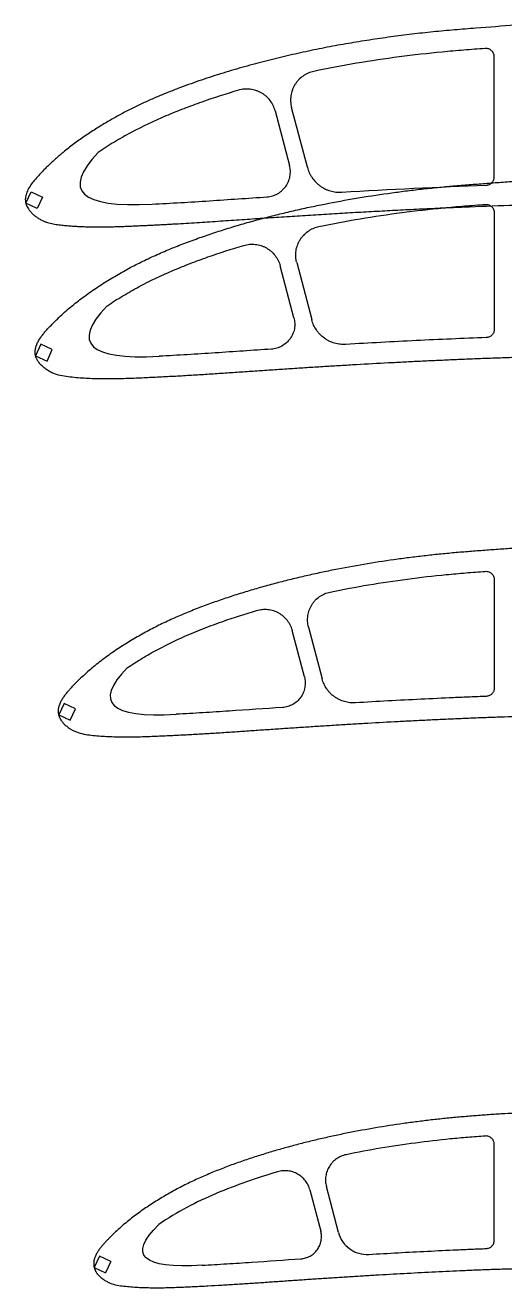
# Model space of a CAD drawing. Header units: millimetres. Extents: x -11497 to 404, y -3854 to 414.
# Drawn here: x -9832.5 to -9717.8, y -1885.7 to -1583.9 of the extents above; entities that cross this region are included whole.
import ezdxf

# ---------------------------------------------------------------- set-up
doc = ezdxf.new("R2010")
doc.units = ezdxf.units.MM

msp = doc.modelspace()

# ---------------------------------------------------------------- linework, layer by layer
at = {"color": 7, "linetype": 'Continuous', "lineweight": 25}
for p, q in [((-9720.29, -1620.1497), (-9720.29, -1591.484)), ((-9772.7013, -1604.3996), (-9769.2578, -1617.4308)), ((-9764.9993, -1617.8893), (-9768.7761, -1603.5969)), ((-9815.0672, -1614.3426), (-9815.0668, -1614.343)), ((-9832.3268, -1626.4508), (-9831.0589, -1623.7318)), ((-9831.0589, -1623.7318), (-9828.34, -1624.9997)), ((-9828.34, -1624.9997), (-9829.6078, -1627.7186)), ((-9829.6078, -1627.7186), (-9832.3268, -1626.4508)), ((-9720.29, -1628.7416), (-9720.29, -1656.5804)), ((-9767.5586, -1640.6606), (-9763.9564, -1654.295)), ((-9768.2132, -1653.8425), (-9771.484, -1641.4624)), ((-9812.988, -1651.0658), (-9812.9876, -1651.0662)), ((-9828.7154, -1660.1951), (-9829.9832, -1662.914)), ((-9825.9964, -1661.4629), (-9828.7154, -1660.1951)), ((-9827.2643, -1664.1818), (-9825.9964, -1661.4629)), ((-9829.9832, -1662.914), (-9827.2643, -1664.1818)), ((-9800.4379, -1663.0394), (-9800.4385, -1663.0394)), ((-9720.29, -1716.44), (-9720.29, -1742.3324)), ((-9765.7157, -1739.696), (-9768.6566, -1728.5589)), ((-9764.7316, -1727.7559), (-9761.4669, -1740.1191)), ((-9808.0936, -1737.5068), (-9808.0934, -1737.5071)), ((-9823.1989, -1746.024), (-9824.4667, -1748.743)), ((-9820.48, -1747.2919), (-9823.1989, -1746.024)), ((-9824.4667, -1748.743), (-9821.7478, -1750.0108)), ((-9821.7478, -1750.0108), (-9820.48, -1747.2919)), ((-9796.3922, -1748.6009), (-9796.394, -1748.601)), ((-9720.29, -1874.2881), (-9720.29, -1851.3914)), ((-9757.565, -1872.4554), (-9760.4613, -1861.4771)), ((-9764.3841, -1862.2887), (-9761.7934, -1872.1079)), ((-9800.562, -1870.5243), (-9800.5622, -1870.5241)), ((-9814.71, -1878.0996), (-9815.9779, -1880.8186)), ((-9811.9911, -1879.3675), (-9814.71, -1878.0996)), ((-9811.9911, -1879.3675), (-9813.259, -1882.0864)), ((-9815.9779, -1880.8186), (-9813.259, -1882.0864)), ((-9790.1702, -1880.2652), (-9790.1671, -1880.2651))]:
    msp.add_line(p, q, dxfattribs=at)
for points, knots in [([(-9715.29, -1583.9394), (-9718.4228, -1584.1586), (-9723.2562, -1584.5434), (-9729.795, -1585.0322), (-9734.8964, -1585.5162), (-9739.9895, -1586.0735), (-9745.0714, -1586.7188), (-9750.1411, -1587.4507), (-9755.1969, -1588.2738), (-9759.4141, -1589.0455), (-9762.8009, -1589.7134), (-9765.362, -1590.2488), (-9767.9174, -1590.8076), (-9770.4663, -1591.3951), (-9773.0091, -1592.009), (-9775.546, -1592.6504), (-9778.0983, -1593.3262), (-9780.6658, -1594.0358), (-9783.2464, -1594.7838), (-9785.817, -1595.5641), (-9788.3758, -1596.3824), (-9790.9236, -1597.2358), (-9793.4583, -1598.1299), (-9795.5737, -1598.9174), (-9797.2778, -1599.5747), (-9798.574, -1600.0908), (-9799.8656, -1600.6181), (-9801.1501, -1601.1609), (-9802.4284, -1601.7156), (-9803.6987, -1602.2866), (-9804.9812, -1602.8835), (-9806.2766, -1603.5052), (-9807.5818, -1604.1576), (-9808.8797, -1604.826), (-9810.1672, -1605.5166), (-9811.4476, -1606.2266), (-9812.7199, -1606.9585), (-9814.0199, -1607.7321), (-9815.3449, -1608.5491), (-9816.6904, -1609.4117), (-9818.0187, -1610.2961), (-9819.3239, -1611.2024), (-9820.6028, -1612.1262), (-9821.8483, -1613.0689), (-9822.9061, -1613.9048), (-9823.7843, -1614.6305), (-9824.5007, -1615.2374), (-9825.2094, -1615.8628), (-9825.9202, -1616.5058), (-9826.6357, -1617.1762), (-9827.3619, -1617.8772), (-9828.1842, -1618.6951), (-9829.1002, -1619.6295), (-9830.0633, -1620.6965), (-9830.9469, -1621.8037), (-9831.6877, -1622.9432), (-9832.2274, -1624.1041), (-9832.5078, -1625.2897), (-9832.4245, -1626.3259), (-9832.2099, -1626.9949), (-9831.9521, -1627.4311), (-9831.7138, -1627.9062), (-9831.2385, -1628.4884), (-9830.6546, -1629.0895), (-9829.9927, -1629.633), (-9829.2836, -1630.1166), (-9828.569, -1630.5134), (-9827.8653, -1630.8258), (-9827.1836, -1631.0679), (-9826.496, -1631.2592), (-9825.8042, -1631.4101), (-9825.108, -1631.5268), (-9824.4091, -1631.6215), (-9823.5246, -1631.7204), (-9822.4543, -1631.8229), (-9821.1974, -1631.9236), (-9819.9368, -1632.0014), (-9818.6739, -1632.0589), (-9817.4095, -1632.101), (-9816.1441, -1632.1233), (-9814.8778, -1632.1326), (-9813.6113, -1632.1238), (-9812.3453, -1632.1043), (-9811.0804, -1632.0732), (-9809.8161, -1632.0333), (-9808.5519, -1631.9861), (-9807.2879, -1631.9345), (-9806.0231, -1631.8782), (-9804.7578, -1631.8203), (-9803.4917, -1631.7625), (-9802.226, -1631.7001), (-9800.9602, -1631.6377), (-9799.6946, -1631.5735), (-9798.4286, -1631.5054), (-9796.7396, -1631.4127), (-9794.6278, -1631.2911), (-9792.0939, -1631.1349), (-9789.5609, -1630.9743), (-9787.0282, -1630.8059), (-9784.496, -1630.6358), (-9781.9634, -1630.4634), (-9779.4305, -1630.2892), (-9776.8971, -1630.1188), (-9774.3639, -1629.9476), (-9771.8309, -1629.7813), (-9769.2983, -1629.6142), (-9766.7652, -1629.4511), (-9764.2317, -1629.2909), (-9760.8549, -1629.0815), (-9756.6351, -1628.8273), (-9751.5724, -1628.5364), (-9746.5098, -1628.2614), (-9741.4469, -1627.9989), (-9736.3827, -1627.7541), (-9731.3169, -1627.5228), (-9724.2864, -1627.2279), (-9718.9438, -1627.0269), (-9715.29, -1626.9079)], [0, 0, 0, 0, 0.037810127, 0.058378142, 0.078944165, 0.099502757, 0.120062306, 0.140618196, 0.161171844, 0.181730392, 0.192232993, 0.202733734, 0.213231801, 0.223726436, 0.234226583, 0.244725708, 0.255230035, 0.266014973, 0.276796177, 0.287577874, 0.298358395, 0.309139928, 0.31992681, 0.330717371, 0.336315928, 0.341916893, 0.34751551, 0.353112043, 0.35870546, 0.364292741, 0.369880161, 0.375736121, 0.381592742, 0.387447349, 0.393312559, 0.399182199, 0.405074118, 0.410984135, 0.41739554, 0.423814744, 0.430225953, 0.436607106, 0.442946104, 0.449218507, 0.455412895, 0.459176702, 0.462934888, 0.466716263, 0.470556156, 0.474475231, 0.47851987, 0.482707985, 0.488439354, 0.49427259, 0.500005689, 0.505479778, 0.510596009, 0.515360546, 0.519964911, 0.522941483, 0.523713317, 0.526061566, 0.529321954, 0.532702959, 0.536149006, 0.539609724, 0.543025292, 0.545975002, 0.548870241, 0.551727175, 0.554561889, 0.557391908, 0.560223219, 0.563052882, 0.568106577, 0.573167981, 0.578234398, 0.583311455, 0.588388324, 0.593465992, 0.598549122, 0.603634584, 0.60871431, 0.613792524, 0.618869059, 0.62394358, 0.629023617, 0.634100922, 0.639186879, 0.644273168, 0.649360468, 0.654444114, 0.659532454, 0.664617865, 0.669708001, 0.679898873, 0.690085219, 0.700273946, 0.710457126, 0.720645539, 0.730830795, 0.741020462, 0.751213282, 0.761401695, 0.771588867, 0.781775629, 0.79196117, 0.802149496, 0.812340623, 0.832694999, 0.853048018, 0.873395476, 0.893737901, 0.914086761, 0.934438591, 0.95479294, 0.998807953, 0.998807953, 0.998807953, 0.998807953]), ([(-9722.443, -1589.4899), (-9724.1631, -1589.6219), (-9725.8834, -1589.751), (-9729.3225, -1590.0239), (-9731.0409, -1590.1725), (-9736.1906, -1590.6745), (-9739.6189, -1591.059), (-9746.463, -1591.9551), (-9749.88, -1592.4628), (-9756.6824, -1593.6096), (-9760.0698, -1594.2488), (-9763.4429, -1594.957)], [0, 0, 0, 0, 0.125, 0.125, 0.25, 0.25, 0.5, 0.5, 0.75, 0.75, 1, 1, 1, 1]), ([(-9720.29, -1591.484), (-9720.29, -1591.3455), (-9720.3042, -1591.2093), (-9720.3601, -1590.9418), (-9720.4024, -1590.8088), (-9720.5123, -1590.5574), (-9720.5795, -1590.4385), (-9720.7386, -1590.2144), (-9720.8304, -1590.1098), (-9721.131, -1589.8313), (-9721.3724, -1589.686), (-9721.7598, -1589.5507), (-9721.8956, -1589.5185), (-9722.1678, -1589.483), (-9722.3049, -1589.4793), (-9722.443, -1589.4899)], [0, 0, 0, 0, 0.125, 0.125, 0.25, 0.25, 0.375, 0.375, 0.5, 0.5, 0.75, 0.75, 0.875, 0.875, 1, 1, 1, 1]), ([(-9763.4429, -1594.957), (-9763.9102, -1595.0551), (-9764.3603, -1595.199), (-9765.2273, -1595.5754), (-9765.647, -1595.8109), (-9766.4189, -1596.3536), (-9766.7752, -1596.6616), (-9767.264, -1597.1801), (-9767.4192, -1597.3625), (-9767.7071, -1597.7379), (-9767.9745, -1598.126), (-9768.2017, -1598.5389), (-9768.4084, -1598.9645), (-9768.5019, -1599.185), (-9768.7464, -1599.8542), (-9768.8623, -1600.3107), (-9769.0014, -1601.244), (-9769.0238, -1601.7248), (-9768.9715, -1602.6685), (-9768.8981, -1603.1353), (-9768.7761, -1603.5969)], [0, 0, 0, 0, 0.125, 0.125, 0.25, 0.25, 0.375, 0.375, 0.4375, 0.4375, 0.5, 0.5625, 0.5625, 0.625, 0.625, 0.75, 0.75, 0.875, 0.875, 1, 1, 1, 1]), ([(-9781.4529, -1599.4732), (-9784.4183, -1600.3468), (-9787.3542, -1601.2861), (-9791.7049, -1602.8133), (-9793.1461, -1603.3426), (-9796.0093, -1604.4437), (-9797.4313, -1605.0156), (-9801.6614, -1606.8113), (-9804.4317, -1608.119), (-9808.4922, -1610.2921), (-9809.8298, -1611.0517), (-9812.4735, -1612.6412), (-9813.7794, -1613.4715), (-9815.0668, -1614.343)], [0, 0, 0, 0, 0.25, 0.25, 0.375, 0.375, 0.5, 0.5, 0.75, 0.75, 0.875, 0.875, 1, 1, 1, 1]), ([(-9772.7013, -1604.3996), (-9772.8216, -1603.9445), (-9772.9855, -1603.5085), (-9773.3977, -1602.6732), (-9773.6491, -1602.2709), (-9774.2188, -1601.5352), (-9774.5379, -1601.1982), (-9775.0687, -1600.7394), (-9775.255, -1600.5941), (-9775.637, -1600.3258), (-9776.0303, -1600.0781), (-9776.4458, -1599.8707), (-9776.8724, -1599.6836), (-9777.0924, -1599.6), (-9777.7619, -1599.3834), (-9778.216, -1599.2855), (-9779.1392, -1599.1801), (-9779.613, -1599.1734), (-9780.543, -1599.2541), (-9781.0014, -1599.3402), (-9781.4529, -1599.4732)], [0, 0, 0, 0, 0.125, 0.125, 0.25, 0.25, 0.375, 0.375, 0.4375, 0.4375, 0.5, 0.5625, 0.5625, 0.625, 0.625, 0.75, 0.75, 0.875, 0.875, 1, 1, 1, 1]), ([(-9774.6668, -1624.9567), (-9774.2228, -1624.9271), (-9773.7896, -1624.8493), (-9773.1554, -1624.6622), (-9772.9454, -1624.5876), (-9772.5369, -1624.4161), (-9772.339, -1624.3197), (-9771.9554, -1624.1065), (-9771.7698, -1623.9896), (-9771.4109, -1623.735), (-9771.2369, -1623.5967), (-9770.74, -1623.1543), (-9770.4464, -1622.8279), (-9769.9328, -1622.1141), (-9769.7124, -1621.7231), (-9769.3679, -1620.9153), (-9769.2401, -1620.4941), (-9769.0781, -1619.6198), (-9769.0466, -1619.1817), (-9769.0789, -1618.3037), (-9769.1441, -1617.8609), (-9769.2578, -1617.4308)], [0, 0, 0, 0, 0.125, 0.125, 0.1875, 0.1875, 0.25, 0.25, 0.3125, 0.3125, 0.375, 0.375, 0.5, 0.5, 0.625, 0.625, 0.75, 0.75, 0.875, 0.875, 1, 1, 1, 1]), ([(-9764.9993, -1617.8893), (-9764.8816, -1618.335), (-9764.7271, -1618.7647), (-9764.4422, -1619.3861), (-9764.3383, -1619.5894), (-9764.1124, -1619.988), (-9763.9899, -1620.1841), (-9763.6007, -1620.7508), (-9763.3119, -1621.1023), (-9762.8357, -1621.5908), (-9762.6698, -1621.7472), (-9762.3231, -1622.0467), (-9762.1417, -1622.1902), (-9761.5852, -1622.593), (-9761.1952, -1622.827), (-9760.5824, -1623.1272), (-9760.3734, -1623.2188), (-9759.946, -1623.3846), (-9759.727, -1623.4588), (-9759.0679, -1623.6511), (-9758.6221, -1623.7405), (-9757.7178, -1623.8433), (-9757.2567, -1623.8563), (-9756.7965, -1623.8293)], [0, 0, 0, 0, 0.125, 0.125, 0.1875, 0.1875, 0.25, 0.25, 0.375, 0.375, 0.4375, 0.4375, 0.5, 0.5, 0.625, 0.625, 0.6875, 0.6875, 0.75, 0.75, 0.875, 0.875, 1, 1, 1, 1]), ([(-9722.2142, -1622.1488), (-9722.0854, -1622.1439), (-9721.9592, -1622.1268), (-9721.7117, -1622.069), (-9721.5892, -1622.0278), (-9721.3556, -1621.9231), (-9721.2451, -1621.8602), (-9721.0366, -1621.7139), (-9720.938, -1621.6294), (-9720.7612, -1621.4458), (-9720.6821, -1621.3463), (-9720.5429, -1621.1318), (-9720.4832, -1621.017), (-9720.3404, -1620.6634), (-9720.29, -1620.4075), (-9720.29, -1620.1497)], [0, 0, 0, 0, 0.125, 0.125, 0.25, 0.25, 0.375, 0.375, 0.5, 0.5, 0.625, 0.625, 0.75, 0.75, 1, 1, 1, 1]), ([(-9715.29, -1663.3509), (-9716.473, -1663.3816), (-9718.2941, -1663.4423), (-9720.7529, -1663.5297), (-9722.6675, -1663.6009), (-9724.5815, -1663.6754), (-9726.495, -1663.7531), (-9728.408, -1663.8329), (-9730.9581, -1663.9421), (-9734.1444, -1664.0849), (-9737.9661, -1664.2654), (-9741.786, -1664.4552), (-9746.8767, -1664.7199), (-9751.9639, -1665.0007), (-9757.0478, -1665.2992), (-9760.8591, -1665.5307), (-9764.6689, -1665.7689), (-9768.4772, -1666.0148), (-9772.2841, -1666.2664), (-9776.0899, -1666.5215), (-9779.8945, -1666.7818), (-9783.6982, -1667.0424), (-9787.5016, -1667.2977), (-9791.305, -1667.5417), (-9795.1088, -1667.769), (-9798.2792, -1667.9394), (-9800.8158, -1668.0659), (-9802.7183, -1668.1565), (-9804.6208, -1668.2432), (-9806.5235, -1668.3254), (-9808.4265, -1668.3955), (-9810.3301, -1668.4478), (-9812.234, -1668.4753), (-9814.1382, -1668.471), (-9816.0418, -1668.4284), (-9817.944, -1668.3472), (-9819.8437, -1668.218), (-9821.7391, -1668.0409), (-9823.6288, -1667.7992), (-9825.168, -1667.3922), (-9826.3326, -1666.8817), (-9827.0211, -1666.4865), (-9827.5459, -1666.1293), (-9828.0514, -1665.7454), (-9828.5243, -1665.3211), (-9828.8998, -1664.9116), (-9829.106, -1664.6707), (-9829.2523, -1664.4829), (-9829.3878, -1664.2873), (-9829.5087, -1664.0823), (-9829.6188, -1663.8714), (-9829.7361, -1663.6645), (-9829.8473, -1663.4543), (-9829.93, -1663.2309), (-9829.9959, -1663.0025), (-9830.0456, -1662.7697), (-9830.0828, -1662.5347), (-9830.1133, -1662.2188), (-9830.1166, -1661.8215), (-9830.0679, -1661.427), (-9830.004, -1661.1164), (-9829.9441, -1660.8861), (-9829.8739, -1660.6587), (-9829.768, -1660.3597), (-9829.614, -1659.994), (-9829.4015, -1659.568), (-9829.0876, -1659.0163), (-9828.6465, -1658.3563), (-9828.0667, -1657.6014), (-9827.4489, -1656.8767), (-9826.806, -1656.175), (-9826.1448, -1655.4904), (-9825.4724, -1654.8167), (-9824.5675, -1653.927), (-9823.4102, -1652.8417), (-9821.9818, -1651.5832), (-9820.5117, -1650.3733), (-9819.0066, -1649.2074), (-9816.9586, -1647.7075), (-9814.3314, -1645.9269), (-9811.0903, -1643.9267), (-9807.7722, -1642.0563), (-9804.3814, -1640.3205), (-9800.928, -1638.7121), (-9797.4211, -1637.2231), (-9793.8732, -1635.8337), (-9790.2919, -1634.5311), (-9786.6802, -1633.3131), (-9783.0438, -1632.1692), (-9779.3845, -1631.0983), (-9775.7065, -1630.0904), (-9772.0117, -1629.1424), (-9768.3013, -1628.2537), (-9764.5763, -1627.4234), (-9759.5919, -1626.3934), (-9753.331, -1625.244), (-9747.0357, -1624.276), (-9741.9829, -1623.6005), (-9738.1857, -1623.1436), (-9734.3814, -1622.736), (-9730.5717, -1622.3665), (-9726.7549, -1622.0606), (-9722.9353, -1621.7712), (-9719.1144, -1621.4777), (-9716.5652, -1621.2946), (-9715.29, -1621.21)], [0.472564206, 0.472564206, 0.472564206, 0.472564206, 0.480203193, 0.484328564, 0.488453936, 0.492579307, 0.496704679, 0.50083005, 0.504955422, 0.513206165, 0.521456908, 0.529707651, 0.537958394, 0.55445988, 0.562710623, 0.570961366, 0.579212108, 0.587462851, 0.595713594, 0.603964337, 0.61221508, 0.620465823, 0.628716566, 0.636967309, 0.645218052, 0.653468795, 0.657594167, 0.661719538, 0.66584491, 0.669970281, 0.674095653, 0.678221024, 0.682346396, 0.686471767, 0.690597139, 0.69472251, 0.698847882, 0.702973253, 0.707098625, 0.711223996, 0.713286682, 0.715349368, 0.71638071, 0.717412053, 0.719474739, 0.720506082, 0.721021753, 0.721537425, 0.722053096, 0.722568768, 0.723084439, 0.72360011, 0.724115782, 0.724631453, 0.725147125, 0.725662796, 0.726178468, 0.726694139, 0.727725482, 0.728756825, 0.729272496, 0.729788168, 0.730303839, 0.730819511, 0.731850853, 0.732882196, 0.733913539, 0.735976225, 0.738038911, 0.740101596, 0.742164282, 0.744226968, 0.746289654, 0.748352339, 0.752477711, 0.756603082, 0.760728454, 0.764853825, 0.768979197, 0.77722994, 0.785480683, 0.793731426, 0.801982169, 0.810232912, 0.818483655, 0.826734398, 0.834985141, 0.843235884, 0.851486627, 0.859737369, 0.867988112, 0.876238855, 0.884489598, 0.892740341, 0.900991084, 0.91749257, 0.933994056, 0.942244799, 0.950495542, 0.958746285, 0.966997028, 0.975247771, 0.983498514, 0.991749257, 1, 1, 1, 1]), ([(-9802.1567, -1626.6897), (-9799.8641, -1626.5767), (-9797.5721, -1626.4533), (-9792.9895, -1626.1826), (-9790.6988, -1626.0366), (-9783.8274, -1625.5825), (-9779.2475, -1625.2616), (-9774.6668, -1624.9567)], [0, 0, 0, 0, 0.25, 0.25, 0.5, 0.5, 1, 1, 1, 1]), ([(-9762.2377, -1632.0489), (-9755.6705, -1630.6757), (-9749.0667, -1629.5766), (-9739.1148, -1628.2741), (-9735.7893, -1627.9007), (-9730.7916, -1627.4122), (-9729.1234, -1627.267), (-9725.7836, -1627.0007), (-9724.1128, -1626.8749), (-9722.4422, -1626.7474)], [0, 0, 0, 0, 0.5, 0.5, 0.75, 0.75, 0.875, 0.875, 1, 1, 1, 1]), ([(-9722.4422, -1626.7474), (-9722.3041, -1626.7369), (-9722.1673, -1626.7407), (-9721.8963, -1626.776), (-9721.7606, -1626.8081), (-9721.5016, -1626.8984), (-9721.3779, -1626.9564), (-9721.1424, -1627.0979), (-9721.0312, -1627.1815), (-9720.7306, -1627.4599), (-9720.5673, -1627.6894), (-9720.4029, -1628.0652), (-9720.3604, -1628.1981), (-9720.3042, -1628.4667), (-9720.29, -1628.6031), (-9720.29, -1628.7416)], [0, 0, 0, 0, 0.125, 0.125, 0.25, 0.25, 0.375, 0.375, 0.5, 0.5, 0.75, 0.75, 0.875, 0.875, 1, 1, 1, 1]), ([(-9767.5583, -1640.6618), (-9767.6799, -1640.2014), (-9767.753, -1639.7359), (-9767.805, -1638.7948), (-9767.7827, -1638.3153), (-9767.6437, -1637.3846), (-9767.528, -1636.9294), (-9767.284, -1636.262), (-9767.1906, -1636.0422), (-9766.9843, -1635.6178), (-9766.7576, -1635.2061), (-9766.4907, -1634.8192), (-9766.2034, -1634.4449), (-9766.0485, -1634.263), (-9765.5608, -1633.7463), (-9765.2054, -1633.4393), (-9764.4352, -1632.8985), (-9764.0164, -1632.6639), (-9763.1516, -1632.2892), (-9762.7026, -1632.1461), (-9762.2365, -1632.0487)], [0, 0, 0, 0, 0.125, 0.125, 0.25, 0.25, 0.375, 0.375, 0.4375, 0.4375, 0.5, 0.5625, 0.5625, 0.625, 0.625, 0.75, 0.75, 0.875, 0.875, 1, 1, 1, 1]), ([(-9812.9876, -1651.0662), (-9811.7301, -1650.2154), (-9810.4548, -1649.4049), (-9807.8738, -1647.8534), (-9806.5681, -1647.1122), (-9802.6058, -1644.9916), (-9799.9037, -1643.7156), (-9795.7795, -1641.9633), (-9794.3933, -1641.4051), (-9791.6027, -1640.3306), (-9790.1982, -1639.8141), (-9785.959, -1638.3236), (-9783.0991, -1637.4066), (-9780.2111, -1636.5537)], [0, 0, 0, 0, 0.125, 0.125, 0.25, 0.25, 0.5, 0.5, 0.625, 0.625, 0.75, 0.75, 1, 1, 1, 1]), ([(-9780.2123, -1636.554), (-9779.7622, -1636.4211), (-9779.3056, -1636.3351), (-9778.3803, -1636.254), (-9777.9072, -1636.2601), (-9776.9852, -1636.3647), (-9776.5326, -1636.4621), (-9775.8668, -1636.6769), (-9775.6465, -1636.7604), (-9775.2199, -1636.947), (-9774.8051, -1637.154), (-9774.4131, -1637.4006), (-9774.0329, -1637.6673), (-9773.8477, -1637.8115), (-9773.3163, -1638.2701), (-9772.9978, -1638.6065), (-9772.4302, -1639.339), (-9772.1795, -1639.7395), (-9771.7672, -1640.5744), (-9771.6036, -1641.0098), (-9771.4837, -1641.4636)], [0, 0, 0, 0, 0.125, 0.125, 0.25, 0.25, 0.375, 0.375, 0.4375, 0.4375, 0.5, 0.5625, 0.5625, 0.625, 0.625, 0.75, 0.75, 0.875, 0.875, 1, 1, 1, 1]), ([(-9768.2135, -1653.8413), (-9768.1002, -1654.27), (-9768.036, -1654.704), (-9768.0111, -1655.3624), (-9768.0149, -1655.5844), (-9768.0471, -1656.0249), (-9768.0752, -1656.2425), (-9768.1946, -1656.8877), (-9768.3214, -1657.3099), (-9768.6683, -1658.1232), (-9768.8834, -1658.5042), (-9769.3946, -1659.2162), (-9769.694, -1659.5486), (-9770.3476, -1660.1307), (-9770.7048, -1660.3852), (-9771.4793, -1660.8161), (-9771.8831, -1660.9852), (-9772.7227, -1661.2338), (-9773.1616, -1661.3131), (-9773.6041, -1661.3427)], [0, 0, 0, 0, 0.125, 0.125, 0.1875, 0.1875, 0.25, 0.25, 0.375, 0.375, 0.5, 0.5, 0.625, 0.625, 0.75, 0.75, 0.875, 0.875, 1, 1, 1, 1]), ([(-9755.7794, -1660.2152), (-9756.2382, -1660.2422), (-9756.6932, -1660.2296), (-9757.3703, -1660.153), (-9757.5951, -1660.1178), (-9758.0429, -1660.0279), (-9758.2668, -1659.9728), (-9758.9247, -1659.7805), (-9759.3474, -1659.6164), (-9759.9582, -1659.3174), (-9760.158, -1659.2089), (-9760.5494, -1658.9738), (-9760.7418, -1658.8467), (-9761.2966, -1658.4448), (-9761.6395, -1658.1482), (-9762.1145, -1657.6613), (-9762.2662, -1657.4919), (-9762.5561, -1657.1388), (-9762.6946, -1656.9544), (-9763.0818, -1656.3898), (-9763.3052, -1655.9954), (-9763.6836, -1655.1709), (-9763.8393, -1654.7382), (-9763.9567, -1654.2939)], [0, 0, 0, 0, 0.125, 0.125, 0.1875, 0.1875, 0.25, 0.25, 0.375, 0.375, 0.4375, 0.4375, 0.5, 0.5, 0.625, 0.625, 0.6875, 0.6875, 0.75, 0.75, 0.875, 0.875, 1, 1, 1, 1]), ([(-9722.2151, -1658.5796), (-9725.0138, -1658.6844), (-9727.8119, -1658.8), (-9733.4076, -1659.0436), (-9736.205, -1659.1733), (-9744.5962, -1659.5841), (-9750.189, -1659.8862), (-9755.7805, -1660.2153)], [0, 0, 0, 0, 0.25, 0.25, 0.5, 0.5, 1, 1, 1, 1]), ([(-9720.29, -1656.5804), (-9720.29, -1656.7094), (-9720.3023, -1656.8362), (-9720.3507, -1657.0858), (-9720.3872, -1657.2098), (-9720.483, -1657.4473), (-9720.5416, -1657.5601), (-9720.6799, -1657.774), (-9720.7606, -1657.8759), (-9720.9374, -1658.0596), (-9721.0338, -1658.1424), (-9721.243, -1658.2897), (-9721.3555, -1658.3537), (-9721.7036, -1658.5099), (-9721.9575, -1658.5699), (-9722.2151, -1658.5796)], [0, 0, 0, 0, 0.125, 0.125, 0.25, 0.25, 0.375, 0.375, 0.5, 0.5, 0.625, 0.625, 0.75, 0.75, 1, 1, 1, 1]), ([(-9773.6028, -1661.3426), (-9778.0743, -1661.6414), (-9782.5448, -1661.9555), (-9789.2523, -1662.3999), (-9791.4885, -1662.5428), (-9795.9621, -1662.8078), (-9798.1997, -1662.9286), (-9800.4379, -1663.0394)], [0, 0, 0, 0, 0.5, 0.5, 0.75, 0.75, 1, 1, 1, 1]), ([(-9715.29, -1708.9394), (-9716.5035, -1709.009), (-9718.9298, -1709.1682), (-9722.5664, -1709.4402), (-9726.2014, -1709.7167), (-9729.8339, -1710.0094), (-9733.46, -1710.3614), (-9737.0811, -1710.7504), (-9740.6957, -1711.1859), (-9745.5058, -1711.83), (-9751.4993, -1712.7531), (-9757.4606, -1713.8487), (-9762.2069, -1714.8307), (-9765.7539, -1715.6224), (-9769.2873, -1716.4697), (-9772.8059, -1717.3735), (-9776.3086, -1718.3344), (-9779.7937, -1719.3554), (-9783.2571, -1720.4459), (-9786.6968, -1721.6073), (-9790.1079, -1722.8488), (-9793.487, -1724.1738), (-9796.8272, -1725.5934), (-9800.1165, -1727.1267), (-9803.3458, -1728.782), (-9806.5062, -1730.5648), (-9809.5927, -1732.4724), (-9812.0947, -1734.17), (-9814.0448, -1735.6005), (-9815.4777, -1736.7124), (-9816.8775, -1737.8659), (-9818.2372, -1739.0663), (-9819.3389, -1740.1012), (-9820.2002, -1740.9495), (-9820.8401, -1741.5921), (-9821.4695, -1742.2449), (-9822.0808, -1742.9145), (-9822.6676, -1743.6063), (-9823.2178, -1744.3272), (-9823.6356, -1744.9575), (-9823.9316, -1745.4848), (-9824.1319, -1745.8916), (-9824.2755, -1746.2411), (-9824.3738, -1746.5268), (-9824.4388, -1746.7439), (-9824.4934, -1746.9638), (-9824.5502, -1747.2603), (-9824.5956, -1747.6361), (-9824.5919, -1748.0146), (-9824.5652, -1748.3157), (-9824.5325, -1748.5398), (-9824.4883, -1748.762), (-9824.4298, -1748.9803), (-9824.356, -1749.1943), (-9824.2549, -1749.3964), (-9824.1469, -1749.5951), (-9824.0443, -1749.7971), (-9823.9312, -1749.9935), (-9823.8044, -1750.1812), (-9823.6672, -1750.3616), (-9823.4736, -1750.5932), (-9823.1194, -1750.9863), (-9822.6721, -1751.394), (-9822.1927, -1751.7623), (-9821.6954, -1752.1061), (-9821.0412, -1752.4857), (-9819.9351, -1752.9789), (-9818.4704, -1753.3735), (-9816.6706, -1753.6076), (-9814.8648, -1753.7757), (-9813.0551, -1753.8995), (-9811.2428, -1753.9763), (-9809.4293, -1754.0171), (-9807.6154, -1754.0206), (-9805.8015, -1753.9944), (-9803.9882, -1753.9436), (-9802.1753, -1753.8761), (-9800.3628, -1753.797), (-9798.5504, -1753.7134), (-9796.7381, -1753.6262), (-9794.3219, -1753.5045), (-9791.3019, -1753.3408), (-9787.6787, -1753.1225), (-9784.056, -1752.8882), (-9780.4335, -1752.6431), (-9776.8107, -1752.3932), (-9773.1872, -1752.1436), (-9769.5628, -1751.8986), (-9765.9374, -1751.6572), (-9762.3109, -1751.4213), (-9758.6831, -1751.1927), (-9755.054, -1750.9705), (-9750.2135, -1750.6839), (-9745.3702, -1750.4143), (-9740.5239, -1750.1599), (-9736.8877, -1749.9779), (-9733.25, -1749.8043), (-9730.2173, -1749.6665), (-9727.7902, -1749.5622), (-9725.9696, -1749.4851), (-9724.1486, -1749.4095), (-9722.327, -1749.3393), (-9720.505, -1749.2747), (-9718.1596, -1749.1967), (-9716.4212, -1749.1431), (-9715.29, -1749.1147)], [0, 0, 0, 0, 0.008250743, 0.016501486, 0.024752229, 0.033002972, 0.041253715, 0.049504458, 0.057755201, 0.066005944, 0.08250743, 0.099008916, 0.107259659, 0.115510402, 0.123761145, 0.132011888, 0.140262631, 0.148513373, 0.156764116, 0.165014859, 0.173265602, 0.181516345, 0.189767088, 0.198017831, 0.206268574, 0.214519317, 0.22277006, 0.231020803, 0.235146175, 0.239271546, 0.243396918, 0.247522289, 0.251647661, 0.253710346, 0.255773032, 0.257835718, 0.259898404, 0.261961089, 0.264023775, 0.266086461, 0.267117804, 0.268149147, 0.269180489, 0.269696161, 0.270211832, 0.270727504, 0.271243175, 0.272274518, 0.273305861, 0.273821532, 0.274337204, 0.274852875, 0.275368547, 0.275884218, 0.27639989, 0.276915561, 0.277431232, 0.277946904, 0.278462575, 0.278978247, 0.279493918, 0.280525261, 0.282587947, 0.28361929, 0.284650632, 0.286713318, 0.288776004, 0.292901375, 0.297026747, 0.301152118, 0.30527749, 0.309402861, 0.313528233, 0.317653604, 0.321778976, 0.325904347, 0.330029719, 0.33415509, 0.338280462, 0.342405833, 0.346531205, 0.354781948, 0.363032691, 0.371283434, 0.379534177, 0.38778492, 0.396035663, 0.404286406, 0.412537149, 0.420787892, 0.429038634, 0.437289377, 0.44554012, 0.462041606, 0.470292349, 0.478543092, 0.486793835, 0.495044578, 0.49916995, 0.503295321, 0.507420693, 0.511546064, 0.515671436, 0.519796807, 0.527473097, 0.527473097, 0.527473097, 0.527473097]), ([(-9759.5544, -1719.3903), (-9753.4286, -1718.1183), (-9747.2695, -1717.0962), (-9737.9884, -1715.88), (-9734.8872, -1715.5302), (-9730.2268, -1715.0711), (-9728.6712, -1714.9334), (-9725.5569, -1714.6819), (-9723.9988, -1714.5634), (-9722.4406, -1714.4457)], [0, 0, 0, 0, 0.5, 0.5, 0.75, 0.75, 0.875, 0.875, 1, 1, 1, 1]), ([(-9722.4406, -1714.4457), (-9722.3026, -1714.4353), (-9722.1659, -1714.4392), (-9721.895, -1714.4746), (-9721.7594, -1714.5068), (-9721.5006, -1714.5973), (-9721.377, -1714.6553), (-9721.1416, -1714.7968), (-9721.0305, -1714.8804), (-9720.7302, -1715.1588), (-9720.5671, -1715.3882), (-9720.4028, -1715.7639), (-9720.3603, -1715.8967), (-9720.3042, -1716.1652), (-9720.29, -1716.3016), (-9720.29, -1716.44)], [0, 0, 0, 0, 0.125, 0.125, 0.25, 0.25, 0.375, 0.375, 0.5, 0.5, 0.75, 0.75, 0.875, 0.875, 1, 1, 1, 1]), ([(-9764.7316, -1727.7559), (-9764.8497, -1727.3085), (-9764.9206, -1726.8562), (-9764.9709, -1725.9425), (-9764.9491, -1725.4765), (-9764.8137, -1724.5713), (-9764.7011, -1724.1291), (-9764.4639, -1723.4813), (-9764.373, -1723.2675), (-9764.1721, -1722.8548), (-9763.9514, -1722.4546), (-9763.6919, -1722.0789), (-9763.4126, -1721.7156), (-9763.2623, -1721.5392), (-9762.7873, -1721.0367), (-9762.4415, -1720.7386), (-9761.6929, -1720.214), (-9761.2858, -1719.9864), (-9760.4442, -1719.6229), (-9760.0074, -1719.4843), (-9759.5543, -1719.3902)], [0, 0, 0, 0, 0.125, 0.125, 0.25, 0.25, 0.375, 0.375, 0.4375, 0.4375, 0.5, 0.5625, 0.5625, 0.625, 0.625, 0.75, 0.75, 0.875, 0.875, 1, 1, 1, 1]), ([(-9808.0934, -1737.5071), (-9806.9053, -1736.7046), (-9805.7006, -1735.9398), (-9803.2626, -1734.4753), (-9802.0292, -1733.7758), (-9798.2867, -1731.7735), (-9795.7348, -1730.568), (-9790.5419, -1728.3596), (-9787.9043, -1727.349), (-9782.5671, -1725.4685), (-9779.8669, -1724.6002), (-9777.1401, -1723.7921)], [0, 0, 0, 0, 0.125, 0.125, 0.25, 0.25, 0.5, 0.5, 0.75, 0.75, 1, 1, 1, 1]), ([(-9777.1402, -1723.7921), (-9776.7028, -1723.6625), (-9776.2594, -1723.5786), (-9775.361, -1723.4991), (-9774.9013, -1723.5045), (-9774.0045, -1723.6055), (-9773.5647, -1723.6999), (-9772.9182, -1723.9079), (-9772.704, -1723.9889), (-9772.2888, -1724.1702), (-9772.0871, -1724.2707), (-9771.4987, -1724.6011), (-9771.1279, -1724.8604), (-9770.4381, -1725.4552), (-9770.1283, -1725.7823), (-9769.7147, -1726.3158), (-9769.5854, -1726.5009), (-9769.3443, -1726.8859), (-9769.2329, -1727.0855), (-9768.9321, -1727.6945), (-9768.7731, -1728.1179), (-9768.6566, -1728.5589)], [0, 0, 0, 0, 0.125, 0.125, 0.25, 0.25, 0.375, 0.375, 0.4375, 0.4375, 0.5, 0.5, 0.625, 0.625, 0.75, 0.75, 0.8125, 0.8125, 0.875, 0.875, 1, 1, 1, 1]), ([(-9765.7157, -1739.6959), (-9765.6057, -1740.1122), (-9765.5435, -1740.5333), (-9765.5113, -1741.3848), (-9765.5429, -1741.8178), (-9765.6974, -1742.6533), (-9765.8201, -1743.0618), (-9766.1572, -1743.8528), (-9766.3662, -1744.2228), (-9766.8621, -1744.9137), (-9767.1527, -1745.2366), (-9767.7876, -1745.8022), (-9768.1337, -1746.0489), (-9768.8853, -1746.4674), (-9769.2783, -1746.6321), (-9770.0929, -1746.8738), (-9770.5187, -1746.9509), (-9770.9482, -1746.9799)], [0, 0, 0, 0, 0.125, 0.125, 0.25, 0.25, 0.375, 0.375, 0.5, 0.5, 0.625, 0.625, 0.75, 0.75, 0.875, 0.875, 1, 1, 1, 1]), ([(-9753.5234, -1745.8703), (-9753.9691, -1745.8966), (-9754.411, -1745.8844), (-9755.0683, -1745.8102), (-9755.2865, -1745.7762), (-9755.7211, -1745.689), (-9755.9384, -1745.6357), (-9756.5785, -1745.4488), (-9756.9894, -1745.2892), (-9757.5827, -1744.9989), (-9757.7766, -1744.8936), (-9758.1566, -1744.6655), (-9758.3434, -1744.5421), (-9758.8831, -1744.1513), (-9759.2164, -1743.863), (-9759.6777, -1743.3901), (-9759.825, -1743.2256), (-9760.1064, -1742.8829), (-9760.2409, -1742.7038), (-9760.6175, -1742.1547), (-9760.8345, -1741.7712), (-9761.2019, -1740.9704), (-9761.3529, -1740.5507), (-9761.4669, -1740.119)], [0, 0, 0, 0, 0.125, 0.125, 0.1875, 0.1875, 0.25, 0.25, 0.375, 0.375, 0.4375, 0.4375, 0.5, 0.5, 0.625, 0.625, 0.6875, 0.6875, 0.75, 0.75, 0.875, 0.875, 1, 1, 1, 1]), ([(-9720.29, -1742.3324), (-9720.29, -1742.4614), (-9720.3023, -1742.5883), (-9720.3508, -1742.838), (-9720.3873, -1742.9621), (-9720.4832, -1743.1997), (-9720.5419, -1743.3126), (-9720.6804, -1743.5266), (-9720.7612, -1743.6285), (-9720.9382, -1743.8122), (-9721.0347, -1743.895), (-9721.2441, -1744.0423), (-9721.3567, -1744.1063), (-9721.7051, -1744.2623), (-9721.9592, -1744.3221), (-9722.217, -1744.3315)], [0, 0, 0, 0, 0.125, 0.125, 0.25, 0.25, 0.375, 0.375, 0.5, 0.5, 0.625, 0.625, 0.75, 0.75, 1, 1, 1, 1]), ([(-9722.217, -1744.3315), (-9723.5223, -1744.3792), (-9724.8273, -1744.4318), (-9727.4371, -1744.5412), (-9728.7419, -1744.5966), (-9732.6562, -1744.7688), (-9735.2654, -1744.8917), (-9743.0919, -1745.2781), (-9748.3083, -1745.5617), (-9753.5234, -1745.8703)], [0, 0, 0, 0, 0.125, 0.125, 0.25, 0.25, 0.5, 0.5, 1, 1, 1, 1]), ([(-9770.9482, -1746.9799), (-9775.1878, -1747.2656), (-9779.4266, -1747.5654), (-9785.7864, -1747.9898), (-9787.9066, -1748.1263), (-9792.1484, -1748.3795), (-9794.27, -1748.4948), (-9796.3922, -1748.6009)], [0, 0, 0, 0, 0.5, 0.5, 0.75, 0.75, 1, 1, 1, 1]), ([(-9715.29, -1843.9394), (-9716.4086, -1843.9858), (-9718.6458, -1844.1083), (-9721.9987, -1844.3472), (-9725.3496, -1844.6039), (-9728.6985, -1844.8763), (-9732.0421, -1845.2013), (-9735.3813, -1845.5617), (-9738.715, -1845.9643), (-9743.1517, -1846.5601), (-9748.6806, -1847.4141), (-9754.181, -1848.4271), (-9758.5607, -1849.3352), (-9761.834, -1850.0673), (-9765.0949, -1850.8508), (-9768.3425, -1851.6867), (-9771.5755, -1852.5753), (-9774.7924, -1853.5197), (-9777.9896, -1854.5277), (-9781.1646, -1855.6023), (-9784.314, -1856.7496), (-9787.4332, -1857.9756), (-9790.5169, -1859.2883), (-9793.5536, -1860.7059), (-9796.5345, -1862.2373), (-9799.4522, -1863.8856), (-9802.3006, -1865.6507), (-9804.6101, -1867.2206), (-9806.4094, -1868.544), (-9807.7314, -1869.5728), (-9809.023, -1870.6398), (-9810.2769, -1871.7506), (-9811.2929, -1872.708), (-9812.0875, -1873.4925), (-9812.6772, -1874.0872), (-9813.2575, -1874.6911), (-9813.8202, -1875.3113), (-9814.3595, -1875.9525), (-9814.8641, -1876.6211), (-9815.2461, -1877.2057), (-9815.5144, -1877.6954), (-9815.6959, -1878.0727), (-9815.8237, -1878.3974), (-9815.9101, -1878.6626), (-9815.9672, -1878.8638), (-9816.0136, -1879.0677), (-9816.0595, -1879.3424), (-9816.0998, -1879.6897), (-9816.0955, -1880.0392), (-9816.0745, -1880.3175), (-9816.0487, -1880.5248), (-9816.0133, -1880.7307), (-9815.966, -1880.9335), (-9815.9059, -1881.133), (-9815.8203, -1881.3226), (-9815.7266, -1881.5087), (-9815.6356, -1881.6969), (-9815.5346, -1881.8801), (-9815.4211, -1882.0557), (-9815.298, -1882.2247), (-9815.1237, -1882.442), (-9814.8024, -1882.8098), (-9814.3945, -1883.1919), (-9813.9552, -1883.5365), (-9813.5, -1883.8596), (-9812.8988, -1884.2151), (-9811.8826, -1884.6818), (-9810.5327, -1885.0572), (-9808.8712, -1885.2795), (-9807.2033, -1885.4339), (-9805.5319, -1885.5493), (-9803.8582, -1885.6194), (-9802.1834, -1885.6573), (-9800.5081, -1885.6597), (-9798.833, -1885.6353), (-9797.1584, -1885.5869), (-9795.4842, -1885.5234), (-9793.8105, -1885.4492), (-9792.1369, -1885.3704), (-9790.4635, -1885.2883), (-9788.2323, -1885.174), (-9785.4438, -1885.0207), (-9782.0985, -1884.8162), (-9778.7539, -1884.5968), (-9775.4096, -1884.3675), (-9772.0653, -1884.134), (-9768.7206, -1883.9007), (-9765.3752, -1883.6713), (-9762.0292, -1883.4457), (-9758.6823, -1883.2252), (-9755.3346, -1883.0113), (-9751.986, -1882.8036), (-9747.52, -1882.5352), (-9743.0519, -1882.2828), (-9738.5819, -1882.0444), (-9735.2283, -1881.8741), (-9731.8737, -1881.7112), (-9729.0774, -1881.5813), (-9726.8396, -1881.4844), (-9725.1611, -1881.4114), (-9723.4825, -1881.3391), (-9721.8032, -1881.2755), (-9720.1235, -1881.221), (-9717.9527, -1881.1577), (-9716.3414, -1881.1148), (-9715.29, -1881.0901)], [0, 0, 0, 0, 0.008250743, 0.016501486, 0.024752229, 0.033002972, 0.041253715, 0.049504458, 0.057755201, 0.066005944, 0.08250743, 0.099008916, 0.107259659, 0.115510402, 0.123761145, 0.132011888, 0.140262631, 0.148513373, 0.156764116, 0.165014859, 0.173265602, 0.181516345, 0.189767088, 0.198017831, 0.206268574, 0.214519317, 0.22277006, 0.231020803, 0.235146175, 0.239271546, 0.243396918, 0.247522289, 0.251647661, 0.253710346, 0.255773032, 0.257835718, 0.259898404, 0.261961089, 0.264023775, 0.266086461, 0.267117804, 0.268149147, 0.269180489, 0.269696161, 0.270211832, 0.270727504, 0.271243175, 0.272274518, 0.273305861, 0.273821532, 0.274337204, 0.274852875, 0.275368547, 0.275884218, 0.27639989, 0.276915561, 0.277431232, 0.277946904, 0.278462575, 0.278978247, 0.279493918, 0.280525261, 0.282587947, 0.28361929, 0.284650632, 0.286713318, 0.288776004, 0.292901375, 0.297026747, 0.301152118, 0.30527749, 0.309402861, 0.313528233, 0.317653604, 0.321778976, 0.325904347, 0.330029719, 0.33415509, 0.338280462, 0.342405833, 0.346531205, 0.354781948, 0.363032691, 0.371283434, 0.379534177, 0.38778492, 0.396035663, 0.404286406, 0.412537149, 0.420787892, 0.429038634, 0.437289377, 0.44554012, 0.462041606, 0.470292349, 0.478543092, 0.486793835, 0.495044578, 0.49916995, 0.503295321, 0.507420693, 0.511546064, 0.515671436, 0.519796807, 0.527538551, 0.527538551, 0.527538551, 0.527538551]), ([(-9722.44, -1849.397), (-9723.8384, -1849.5022), (-9725.2363, -1849.6106), (-9728.0302, -1849.8419), (-9729.4256, -1849.9694), (-9733.6068, -1850.3881), (-9736.3892, -1850.7057), (-9744.7166, -1851.805), (-9750.2434, -1852.7231), (-9755.7409, -1853.8591)], [0, 0, 0, 0, 0.125, 0.125, 0.25, 0.25, 0.5, 0.5, 1, 1, 1, 1]), ([(-9720.29, -1851.3914), (-9720.29, -1851.253), (-9720.3042, -1851.117), (-9720.3599, -1850.8496), (-9720.4022, -1850.7168), (-9720.5119, -1850.4656), (-9720.579, -1850.3468), (-9720.7378, -1850.1228), (-9720.8295, -1850.0182), (-9721.1296, -1849.7397), (-9721.3706, -1849.5943), (-9721.7574, -1849.4588), (-9721.8931, -1849.4264), (-9722.165, -1849.3906), (-9722.302, -1849.3866), (-9722.44, -1849.397)], [0, 0, 0, 0, 0.125, 0.125, 0.25, 0.25, 0.375, 0.375, 0.5, 0.5, 0.75, 0.75, 0.875, 0.875, 1, 1, 1, 1]), ([(-9755.7409, -1853.8591), (-9756.1539, -1853.9444), (-9756.5509, -1854.0701), (-9757.1234, -1854.3166), (-9757.3104, -1854.4084), (-9757.6765, -1854.6121), (-9757.856, -1854.7243), (-9758.3703, -1855.0836), (-9758.6853, -1855.3549), (-9759.1162, -1855.8094), (-9759.2535, -1855.9698), (-9759.5099, -1856.3025), (-9759.6287, -1856.4741), (-9759.9577, -1857.0044), (-9760.1407, -1857.3785), (-9760.4315, -1858.1691), (-9760.5347, -1858.574), (-9760.6276, -1859.1908), (-9760.6482, -1859.3983), (-9760.6684, -1859.817), (-9760.6677, -1860.0286), (-9760.6336, -1860.6562), (-9760.5689, -1861.0694), (-9760.4613, -1861.4771)], [0, 0, 0, 0, 0.125, 0.125, 0.1875, 0.1875, 0.25, 0.25, 0.375, 0.375, 0.4375, 0.4375, 0.5, 0.5, 0.625, 0.625, 0.75, 0.75, 0.8125, 0.8125, 0.875, 0.875, 1, 1, 1, 1]), ([(-9772.1092, -1857.9462), (-9774.6151, -1858.6882), (-9777.0968, -1859.4855), (-9782.0023, -1861.2109), (-9784.4265, -1862.1385), (-9789.2002, -1864.1634), (-9791.5463, -1865.2681), (-9796.1339, -1867.7152), (-9798.3773, -1869.0532), (-9800.562, -1870.5243)], [0, 0, 0, 0, 0.25, 0.25, 0.5, 0.5, 0.75, 0.75, 1, 1, 1, 1]), ([(-9764.384, -1862.2887), (-9764.49, -1861.8869), (-9764.6344, -1861.5028), (-9764.9059, -1860.9519), (-9765.0056, -1860.7725), (-9765.224, -1860.4225), (-9765.3432, -1860.2512), (-9765.7217, -1859.7619), (-9766.0035, -1859.4645), (-9766.6254, -1858.9268), (-9766.9681, -1858.6861), (-9767.6832, -1858.2839), (-9768.0587, -1858.1191), (-9768.8468, -1857.8642), (-9769.2513, -1857.7773), (-9769.8619, -1857.7081), (-9770.0667, -1857.6951), (-9770.4788, -1857.6897), (-9770.687, -1857.6973), (-9771.3054, -1857.7515), (-9771.7108, -1857.8282), (-9772.1092, -1857.9462)], [0, 0, 0, 0, 0.125, 0.125, 0.1875, 0.1875, 0.25, 0.25, 0.375, 0.375, 0.5, 0.5, 0.625, 0.625, 0.75, 0.75, 0.8125, 0.8125, 0.875, 0.875, 1, 1, 1, 1]), ([(-9766.5546, -1878.7395), (-9766.1635, -1878.7128), (-9765.7828, -1878.6437), (-9765.0414, -1878.4243), (-9764.6769, -1878.2712), (-9763.9996, -1877.8941), (-9763.6842, -1877.6703), (-9763.2467, -1877.2808), (-9763.1077, -1877.1424), (-9762.8483, -1876.8542), (-9762.727, -1876.7036), (-9762.5013, -1876.3897), (-9762.3969, -1876.2264), (-9762.2053, -1875.8866), (-9762.1184, -1875.7103), (-9761.8902, -1875.1749), (-9761.7783, -1874.8049), (-9761.6717, -1874.2301), (-9761.6466, -1874.035), (-9761.6184, -1873.6477), (-9761.615, -1873.4543), (-9761.6364, -1872.875), (-9761.6934, -1872.487), (-9761.7934, -1872.1079)], [0, 0, 0, 0, 0.125, 0.125, 0.25, 0.25, 0.375, 0.375, 0.4375, 0.4375, 0.5, 0.5, 0.5625, 0.5625, 0.625, 0.625, 0.75, 0.75, 0.8125, 0.8125, 0.875, 0.875, 1, 1, 1, 1]), ([(-9757.565, -1872.4554), (-9757.3573, -1873.243), (-9757.0231, -1873.9723), (-9756.1026, -1875.3148), (-9755.541, -1875.8909), (-9754.5514, -1876.6068), (-9754.2059, -1876.8136), (-9753.4845, -1877.1663), (-9753.1078, -1877.3124), (-9751.9362, -1877.6531), (-9751.1393, -1877.7426), (-9750.3262, -1877.694)], [0, 0, 0, 0, 0.25, 0.25, 0.5, 0.5, 0.625, 0.625, 0.75, 0.75, 1, 1, 1, 1]), ([(-9750.3263, -1877.6939), (-9745.6439, -1877.4137), (-9740.9604, -1877.1554), (-9733.9334, -1876.8026), (-9731.5909, -1876.6894), (-9728.0765, -1876.5313), (-9726.9049, -1876.4811), (-9724.5618, -1876.3796), (-9723.3902, -1876.3294), (-9722.2182, -1876.2873)], [0, 0, 0, 0, 0.5, 0.5, 0.75, 0.75, 0.875, 0.875, 1, 1, 1, 1]), ([(-9722.2182, -1876.2873), (-9722.0893, -1876.2827), (-9721.9629, -1876.2658), (-9721.7149, -1876.2084), (-9721.5922, -1876.1673), (-9721.3581, -1876.0628), (-9721.2474, -1876.0001), (-9721.0385, -1875.8538), (-9720.9396, -1875.7693), (-9720.7624, -1875.5857), (-9720.6832, -1875.4861), (-9720.5435, -1875.2714), (-9720.4837, -1875.1564), (-9720.3405, -1874.8025), (-9720.29, -1874.5462), (-9720.29, -1874.2881)], [0, 0, 0, 0, 0.125, 0.125, 0.25, 0.25, 0.375, 0.375, 0.5, 0.5, 0.625, 0.625, 0.75, 0.75, 1, 1, 1, 1]), ([(-9790.1671, -1880.2651), (-9788.1976, -1880.1649), (-9786.2287, -1880.0563), (-9782.2923, -1879.8178), (-9780.3247, -1879.6891), (-9774.4227, -1879.2896), (-9770.4891, -1879.0082), (-9766.5546, -1878.7395)], [0, 0, 0, 0, 0.25, 0.25, 0.5, 0.5, 1, 1, 1, 1])]:
    msp.add_open_spline(points, degree=3, knots=knots, dxfattribs=at)
for points in [[(-9815.0672, -1614.3426), (-9823.67, -1623.5221), (-9819.3665, -1627.6378), (-9802.1567, -1626.6897)], [(-9756.7965, -1623.8293), (-9745.273, -1623.1519), (-9733.7458, -1622.5863), (-9722.2142, -1622.1488)], [(-9812.988, -1651.0658), (-9821.4278, -1659.9917), (-9817.2447, -1663.9828), (-9800.4385, -1663.0394)], [(-9808.0936, -1737.5068), (-9816.1499, -1745.8356), (-9812.25, -1749.5336), (-9796.3939, -1748.601)], [(-9790.1702, -1880.2653), (-9804.5641, -1881.1811), (-9808.0281, -1877.9341), (-9800.5622, -1870.5241)]]:
    msp.add_open_spline(points, degree=3, dxfattribs=at)

doc.saveas('drawing.dxf')
